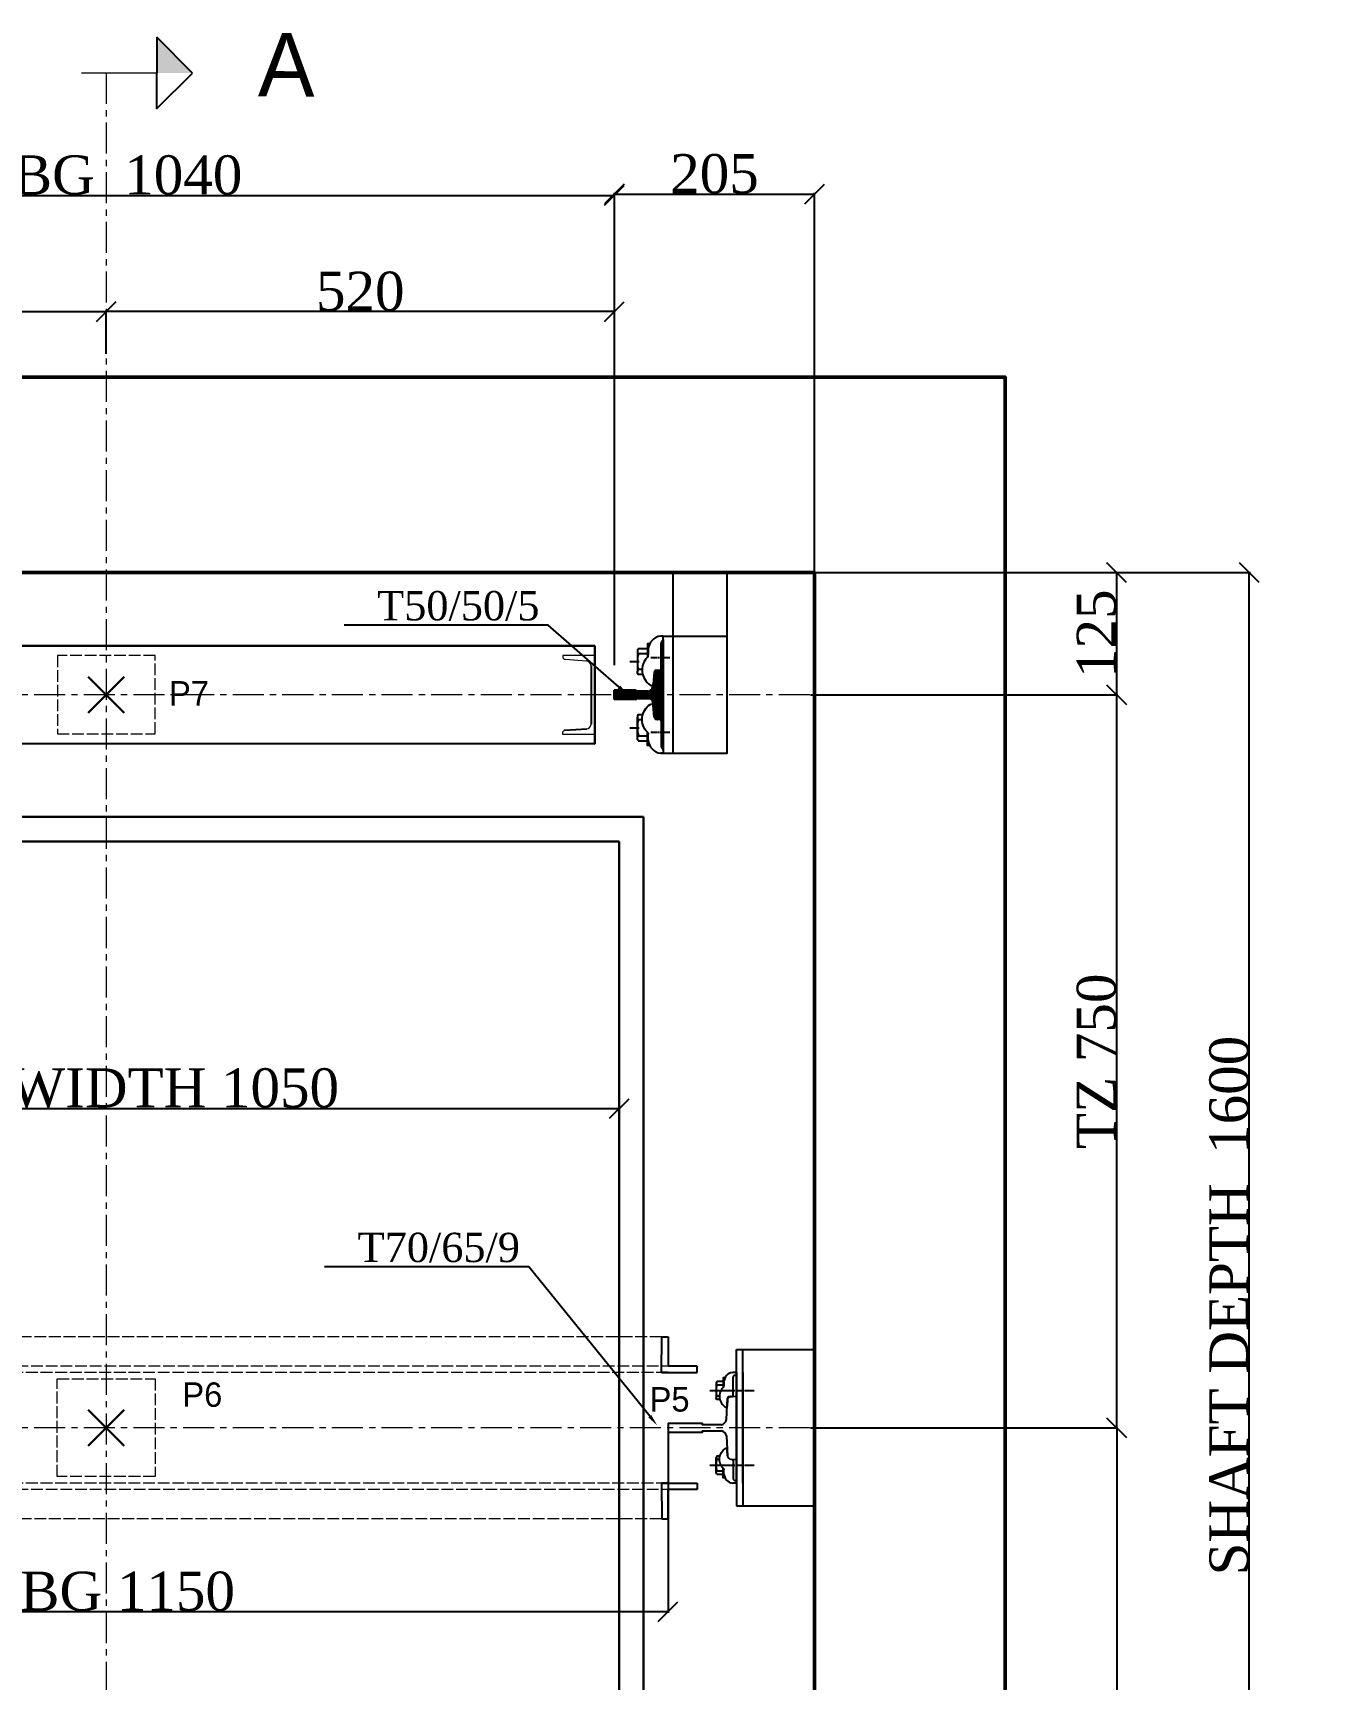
# Model space of a CAD drawing. Header units: millimetres. Extents: x 130 to 2627, y 155 to 3151.
# Drawn here: x 1310 to 2627, y 1466 to 3151 of the extents above; entities that cross this region are included whole.
import ezdxf
from ezdxf import colors
from ezdxf.entities.mleader import LeaderData, LeaderLine
from ezdxf.math import Vec2, Vec3

# ---------------------------------------------------------------- set-up
doc = ezdxf.new("R2010")
doc.units = ezdxf.units.MM
for name, pattern in [('ACAD_ISO02W100', [15, 12, -3]), ('ACAD_ISO10W100', [18, 12, -3, 0, -3]), ('CENTER', [50.8, 31.75, -6.35, 6.35, -6.35]), ('CENTER2', [28.575, 19.05, -3.175, 3.175, -3.175])]:
    doc.linetypes.add(name, pattern=pattern)
for name, color, linetype in [('7', 6, 'ACAD_ISO10W100'), ('PDF_0', 7, 'Continuous'), ('PDF_gide rail', 7, 'Continuous')]:
    doc.layers.add(name, color=color, linetype=linetype)
for name, color, linetype, lineweight in [('Car', 3, 'Continuous', 18), ('CL', 2, 'CENTER', 0), ('DL', 8, 'ACAD_ISO02W100', 0), ('step&guides', 3, 'Continuous', 30), ('Wall', 1, 'Continuous', 50)]:
    doc.layers.add(name, color=color, linetype=linetype, lineweight=lineweight)
doc.styles.add('nassar2', font='cent.shx', dxfattribs={"height": 60})
doc.styles.add('top', font='cent.shx', dxfattribs={"height": 40})
doc.dimstyles.new('top', dxfattribs={"dimtxt": 35, "dimasz": 20, "dimexe": 1.25, "dimexo": 0.625, "dimtad": 1, "dimtxsty": 'top', "dimblk": 'OBLIQUE', "dimcen": 2.5, "dimadec": 0, "dimazin": 0, "dimtfac": 1, "dimtmove": 0, "dimatfit": 3, "dimldrblk": 'OBLIQUE', "dimfxl": 1, "dimarcsym": 0})
pattern_1 = [(45, (18899.27063, -6897.71146), (-0.08838834765, 0.08838834765), [])]

# ---------------------------------------------------------------- blocks, each defined once
blk = doc.blocks.new('_Oblique')
at = {"color": 0, "linetype": 'ByBlock', "lineweight": -2}
blk.add_line((-0.5, -0.5), (0.5, 0.5), dxfattribs=at)
blk = doc.blocks.new('*D35')
at = {"color": 0, "lineweight": -2, "transparency": 16777216}
for p, q in [((864.9, 2599.2), (864.9, 2866.8)), ((864.9, 2865.6), (1384.9, 2865.6)), ((1384.9, 2831.2), (1384.9, 2866.8))]:
    blk.add_line(p, q, dxfattribs=at)
at = {"layer": 'Defpoints', "color": 0, "transparency": 16777216}
for p in [(1384.9, 2865.6), (1384.9, 2830.5), (864.9, 2598.6)]:
    blk.add_point(p, dxfattribs=at)
at = {"color": 0, "lineweight": -2, "transparency": 16777216, "xscale": 20, "yscale": 20, "zscale": 20, "rotation": 180}
blk.add_blockref('_Oblique', (864.9, 2865.6), dxfattribs=at)
at = {"color": 0, "lineweight": -2, "transparency": 16777216, "xscale": 20, "yscale": 20, "zscale": 20}
blk.add_blockref('_Oblique', (1384.9, 2865.6), dxfattribs=at)
at = {"color": 0, "transparency": 16777216, "insert": (1124.9, 2886.2), "char_height": 40, "attachment_point": 5, "style": 'top'}
blk.add_mtext('520', dxfattribs=at)
blk = doc.blocks.new('*D36')
at = {"color": 0, "lineweight": -2, "transparency": 16777216}
for p, q in [((1384.9, 2822.4), (1384.9, 2866.8)), ((1904.9, 2865.6), (1384.9, 2865.6)), ((1904.9, 2599.2), (1904.9, 2866.8))]:
    blk.add_line(p, q, dxfattribs=at)
at = {"layer": 'Defpoints', "color": 0, "transparency": 16777216}
for p in [(1384.9, 2865.6), (1384.9, 2821.7), (1904.9, 2598.6)]:
    blk.add_point(p, dxfattribs=at)
at = {"color": 0, "lineweight": -2, "transparency": 16777216, "xscale": 20, "yscale": 20, "zscale": 20, "rotation": 180}
blk.add_blockref('_Oblique', (1384.9, 2865.6), dxfattribs=at)
at = {"color": 0, "lineweight": -2, "transparency": 16777216, "xscale": 20, "yscale": 20, "zscale": 20}
blk.add_blockref('_Oblique', (1904.9, 2865.6), dxfattribs=at)
at = {"color": 0, "transparency": 16777216, "insert": (1644.9, 2886.2), "char_height": 40, "attachment_point": 5, "style": 'top'}
blk.add_mtext('520', dxfattribs=at)
blk = doc.blocks.new('*D37')
at = {"color": 0, "lineweight": -2, "transparency": 16777216}
for p, q in [((864.9, 2504), (864.9, 2985.9)), ((864.9, 2984.6), (1904.9, 2984.6)), ((1904.9, 2504), (1904.9, 2985.9))]:
    blk.add_line(p, q, dxfattribs=at)
at = {"layer": 'Defpoints', "color": 0, "transparency": 16777216}
for p in [(1904.9, 2984.6), (864.9, 2503.4), (1904.9, 2503.4)]:
    blk.add_point(p, dxfattribs=at)
at = {"color": 0, "lineweight": -2, "transparency": 16777216, "xscale": 20, "yscale": 20, "zscale": 20, "rotation": 180}
blk.add_blockref('_Oblique', (864.9, 2984.6), dxfattribs=at)
at = {"color": 0, "lineweight": -2, "transparency": 16777216, "xscale": 20, "yscale": 20, "zscale": 20}
blk.add_blockref('_Oblique', (1904.9, 2984.6), dxfattribs=at)
at = {"color": 0, "transparency": 16777216, "insert": (1384.9, 3005.2), "char_height": 40, "attachment_point": 5, "style": 'top'}
blk.add_mtext('DBG  1040', dxfattribs=at)
blk = doc.blocks.new('*D39')
at = {"color": 0, "lineweight": -2, "transparency": 16777216}
for p, q in [((1904.9, 2504), (1904.9, 2987.1)), ((1904.9, 2985.9), (2109.9, 2985.9)), ((2109.9, 2474.2), (2109.9, 2987.1))]:
    blk.add_line(p, q, dxfattribs=at)
at = {"layer": 'Defpoints', "color": 0, "transparency": 16777216}
for p in [(2109.9, 2985.9), (1904.9, 2503.4), (2109.9, 2473.6)]:
    blk.add_point(p, dxfattribs=at)
at = {"color": 0, "lineweight": -2, "transparency": 16777216, "xscale": 20, "yscale": 20, "zscale": 20, "rotation": 180}
blk.add_blockref('_Oblique', (1904.9, 2985.9), dxfattribs=at)
at = {"color": 0, "lineweight": -2, "transparency": 16777216, "xscale": 20, "yscale": 20, "zscale": 20}
blk.add_blockref('_Oblique', (2109.9, 2985.9), dxfattribs=at)
at = {"color": 0, "transparency": 16777216, "insert": (2007.4, 3006.5), "char_height": 40, "attachment_point": 5, "style": 'top'}
blk.add_mtext('205', dxfattribs=at)
blk = doc.blocks.new('*D47')
at = {"color": 0, "lineweight": -2, "transparency": 16777216}
for p, q in [((2341.7, 2598.6), (2420.2, 2598.6)), ((2419, 2473.6), (2419, 2598.6)), ((2105.5, 2473.6), (2420.2, 2473.6))]:
    blk.add_line(p, q, dxfattribs=at)
at = {"layer": 'Defpoints', "color": 0, "transparency": 16777216}
for p in [(2341, 2598.6), (2419, 2598.6), (2104.9, 2473.6)]:
    blk.add_point(p, dxfattribs=at)
at = {"color": 0, "lineweight": -2, "transparency": 16777216, "xscale": 20, "yscale": 20, "zscale": 20}
for p, rotation in [((2419, 2598.6), 90), ((2419, 2473.6), 270)]:
    blk.add_blockref('_Oblique', p, dxfattribs=dict(at, rotation=rotation))
at = {"color": 0, "transparency": 16777216, "insert": (2398.4, 2536.1), "char_height": 40, "attachment_point": 5, "rotation": 90, "style": 'top'}
blk.add_mtext('125', dxfattribs=at)
blk = doc.blocks.new('*D48')
at = {"color": 0, "lineweight": -2, "transparency": 16777216}
for p, q in [((2105.5, 1723.6), (2420.2, 1723.6)), ((2419, 1723.6), (2419, 998.6)), ((2110.5, 998.6), (2420.2, 998.6))]:
    blk.add_line(p, q, dxfattribs=at)
at = {"layer": 'Defpoints', "color": 0, "transparency": 16777216}
for p in [(2104.9, 1723.6), (2109.9, 998.6), (2419, 998.6)]:
    blk.add_point(p, dxfattribs=at)
at = {"color": 0, "lineweight": -2, "transparency": 16777216, "xscale": 20, "yscale": 20, "zscale": 20}
for p, rotation in [((2419, 1723.6), 90), ((2419, 998.6), 270)]:
    blk.add_blockref('_Oblique', p, dxfattribs=dict(at, rotation=rotation))
at = {"color": 0, "transparency": 16777216, "insert": (2398.4, 1361.1), "char_height": 40, "attachment_point": 5, "rotation": 90, "style": 'top'}
blk.add_mtext('725', dxfattribs=at)
blk = doc.blocks.new('*D49')
at = {"color": 0, "lineweight": -2, "transparency": 16777216}
for p, q in [((2110.5, 2473.6), (2420.2, 2473.6)), ((2419, 1723.6), (2419, 2473.6)), ((2105.5, 1723.6), (2420.2, 1723.6))]:
    blk.add_line(p, q, dxfattribs=at)
at = {"layer": 'Defpoints', "color": 0, "transparency": 16777216}
for p in [(2109.9, 2473.6), (2419, 2473.6), (2104.9, 1723.6)]:
    blk.add_point(p, dxfattribs=at)
at = {"color": 0, "lineweight": -2, "transparency": 16777216, "xscale": 20, "yscale": 20, "zscale": 20}
for p, rotation in [((2419, 2473.6), 90), ((2419, 1723.6), 270)]:
    blk.add_blockref('_Oblique', p, dxfattribs=dict(at, rotation=rotation))
at = {"color": 0, "transparency": 16777216, "insert": (2398.4, 2098.6), "char_height": 40, "attachment_point": 5, "rotation": 90, "style": 'top'}
blk.add_mtext('TZ 750', dxfattribs=at)
blk = doc.blocks.new('*D62')
at = {"color": 0, "lineweight": -2, "transparency": 16777216}
for p, q in [((809.9, 1718.5), (809.9, 1534.2)), ((1959.9, 1727.5), (1959.9, 1534.2)), ((809.9, 1535.5), (1959.9, 1535.5))]:
    blk.add_line(p, q, dxfattribs=at)
at = {"layer": 'Defpoints', "color": 0, "transparency": 16777216}
for p in [(809.9, 1719.1), (1959.9, 1728.1), (1959.9, 1535.5)]:
    blk.add_point(p, dxfattribs=at)
at = {"color": 0, "lineweight": -2, "transparency": 16777216, "xscale": 20, "yscale": 20, "zscale": 20, "rotation": 180}
blk.add_blockref('_Oblique', (809.9, 1535.5), dxfattribs=at)
at = {"color": 0, "lineweight": -2, "transparency": 16777216, "xscale": 20, "yscale": 20, "zscale": 20}
blk.add_blockref('_Oblique', (1959.9, 1535.5), dxfattribs=at)
at = {"color": 0, "transparency": 16777216, "insert": (1384.9, 1556.1), "char_height": 40, "attachment_point": 5, "style": 'top'}
blk.add_mtext('DBG 1150', dxfattribs=at)
blk = doc.blocks.new('*D63')
at = {"color": 0, "lineweight": -2, "transparency": 16777216}
for p, q in [((859.9, 2323), (859.9, 2049)), ((1909.9, 2323), (1909.9, 2049)), ((859.9, 2050.3), (1909.9, 2050.3))]:
    blk.add_line(p, q, dxfattribs=at)
at = {"layer": 'Defpoints', "color": 0, "transparency": 16777216}
for p in [(859.9, 2323.6), (1909.9, 2323.6), (1909.9, 2050.3)]:
    blk.add_point(p, dxfattribs=at)
at = {"color": 0, "lineweight": -2, "transparency": 16777216, "xscale": 20, "yscale": 20, "zscale": 20, "rotation": 180}
blk.add_blockref('_Oblique', (859.9, 2050.3), dxfattribs=at)
at = {"color": 0, "lineweight": -2, "transparency": 16777216, "xscale": 20, "yscale": 20, "zscale": 20}
blk.add_blockref('_Oblique', (1909.9, 2050.3), dxfattribs=at)
at = {"color": 0, "transparency": 16777216, "insert": (1384.9, 2070.9), "char_height": 40, "attachment_point": 5, "style": 'top'}
blk.add_mtext('CAR WIDTH 1050', dxfattribs=at)
blk = doc.blocks.new('*D54')
at = {"color": 0, "lineweight": -2, "transparency": 16777216}
for p, q in [((2105.5, 2598.6), (2556, 2598.6)), ((2554.7, 998.6), (2554.7, 2598.6)), ((2105.5, 998.6), (2556, 998.6))]:
    blk.add_line(p, q, dxfattribs=at)
at = {"layer": 'Defpoints', "color": 0, "transparency": 16777216}
for p in [(2104.9, 2598.6), (2554.7, 2598.6), (2104.9, 998.6)]:
    blk.add_point(p, dxfattribs=at)
at = {"color": 0, "lineweight": -2, "transparency": 16777216, "xscale": 20, "yscale": 20, "zscale": 20}
for p, rotation in [((2554.7, 2598.6), 90), ((2554.7, 998.6), 270)]:
    blk.add_blockref('_Oblique', p, dxfattribs=dict(at, rotation=rotation))
at = {"color": 0, "transparency": 16777216, "insert": (2534.1, 1848.6), "char_height": 40, "attachment_point": 5, "rotation": 90, "style": 'top'}
blk.add_mtext('SHAFT DEPTH  1600', dxfattribs=at)

msp = doc.modelspace()

# ---------------------------------------------------------------- hatches: boundary and pattern name
h = msp.add_hatch()
h.set_pattern_fill('ANSI31', color=256)
h.set_pattern_definition(pattern_1)
h.paths.add_polyline_path([(1954.853, 2498.702), (1949.554, 2498.702, 0.26508525), (1946.053, 2496.018), (1944.239, 2481.569, -0.36605419), (1939.661, 2477.334), (1927.081, 2477.334), (1927.081, 2478.234), (1904.853, 2478.234), (1904.853, 2473.702), (1954.853, 2473.702)])
h = msp.add_hatch()
h.set_pattern_fill('ANSI31', color=256)
h.set_pattern_definition(pattern_1)
edge = h.paths.add_edge_path()
edge.add_line((1954.853, 2448.23), (1949.554, 2448.23))
edge.add_arc((1950.158, 2452.643), 4.453, 202.826875, 262.21404, ccw=False)
edge.add_line((1946.053, 2450.915), (1944.239, 2465.363))
edge.add_arc((1939.445, 2464.773), 4.83, 7.012299, 87.433754)
edge.add_line((1939.661, 2469.599), (1927.081, 2469.599))
edge.add_line((1927.081, 2469.599), (1927.081, 2468.698))
edge.add_line((1927.081, 2468.698), (1904.853, 2468.698))
edge.add_line((1904.853, 2468.698), (1904.853, 2473.702))
edge.add_line((1904.853, 2473.702), (1954.853, 2473.702))
edge.add_line((1954.853, 2473.702), (1954.853, 2448.23))
at = {"layer": 'Car', "lineweight": 25, "ltscale": 4, "transparency": 16777216}
h = msp.add_hatch(color=256, dxfattribs=at)
h.dxf.hatch_style = 1
h.paths.add_polyline_path([(1436.521, 3109.839), (1436.622, 3146.59), (1473.051, 3109.738)])

# ---------------------------------------------------------------- linework, layer by layer
for p, q in [((664.853, 2598.584), (2104.853, 2598.584)), ((1954.853, 2498.466), (1954.853, 2533.518)), ((1954.853, 2533.518), (2020.265, 2533.518)), ((1881.077, 2503.302), (1881.077, 2443.356)), ((1949.554, 2498.702), (1954.853, 2498.702)), ((1954.853, 2498.466), (1954.853, 2448.466)), ((1904.853, 2478.352), (1904.853, 2469.052)), ((1927.081, 2478.352), (1904.853, 2478.352)), ((1904.853, 2478.352), (1904.853, 2469.052)), ((1904.853, 2469.052), (1904.853, 2478.352)), ((1904.853, 2478.234), (1904.853, 2468.934)), ((1927.081, 2478.234), (1904.853, 2478.234)), ((1904.853, 2478.234), (1904.853, 2468.934)), ((1927.081, 2477.334), (1927.081, 2478.352)), ((1939.661, 2477.334), (1927.081, 2477.334)), ((1927.081, 2469.052), (1904.853, 2469.052)), ((1927.081, 2468.934), (1904.853, 2468.934)), ((1927.081, 2470.071), (1927.081, 2469.052)), ((1939.661, 2469.982), (1927.081, 2469.982)), ((1949.554, 2448.702), (1954.718, 2448.702)), ((1949.554, 2448.702), (1954.853, 2448.702)), ((1954.853, 2448.466), (1954.853, 2413.886)), ((1952.352, 2413.886), (2020.265, 2413.886)), ((2029.853, 1803.584), (2109.853, 1803.584)), ((2029.853, 1756.084), (2029.853, 1691.084)), ((1959.853, 1728.084), (1959.853, 1719.084)), ((2029.853, 1643.584), (2109.853, 1643.584))]:
    msp.add_line(p, q)
at = {"ltscale": 5, "transparency": 33554666}
for p, q in [((1953.279, 1780.138), (1953.335, 1816.659)), ((1953.335, 1816.659), (1959.909, 1816.649)), ((1959.909, 1816.649), (1959.863, 1786.702)), ((1989.81, 1786.656), (1959.863, 1786.702)), ((1989.8, 1780.082), (1989.81, 1786.656)), ((1959.853, 1780.128), (1953.279, 1780.138)), ((1953.279, 1780.138), (1989.8, 1780.082)), ((1953.279, 1667.03), (1989.8, 1667.086)), ((1959.853, 1667.04), (1953.279, 1667.03)), ((1953.279, 1667.03), (1953.335, 1630.51)), ((1989.81, 1660.513), (1959.863, 1660.467)), ((1959.909, 1630.52), (1959.863, 1660.467)), ((1989.8, 1667.086), (1989.81, 1660.513)), ((1953.335, 1630.51), (1959.909, 1630.52))]:
    msp.add_line(p, q, dxfattribs=at)
msp.add_lwpolyline([(1964.853, 2413.886), (2020.265, 2413.886), (2020.265, 2598.584), (1964.853, 2598.584)], close=True)
at = {"layer": 'Car', "lineweight": 25, "ltscale": 4, "transparency": 33554666}
for p, q in [((1436.622, 3146.59, -114), (1436.42, 3073.088, -114)), ((1473.051, 3109.738, -114), (1436.622, 3146.59, -114)), ((1436.42, 3073.088, -114), (1473.167, 3109.612, -114))]:
    msp.add_line(p, q, dxfattribs=at)
at = {"layer": 'Car', "ltscale": 4, "transparency": 33554666}
msp.add_line((1359.733, 3109.839, -114), (1436.521, 3109.839, -114), dxfattribs=at)
at = {"layer": 'Car', "linetype": 'CENTER2', "lineweight": 30, "ltscale": 4, "transparency": 33554666}
for p, q in [((1366.356, 2455.088), (1403.349, 2492.081)), ((1403.349, 2455.088), (1366.356, 2492.081)), ((1403.349, 1705.088), (1366.356, 1742.081)), ((1366.356, 1705.088), (1403.349, 1742.081))]:
    msp.add_line(p, q, dxfattribs=at)
at = {"layer": 'CL'}
for p, q in [((1384.853, 3109.839, -110.467), (1384.853, 326.281)), ((2104.853, 2473.584), (664.853, 2473.584)), ((2104.853, 1723.584), (664.853, 1723.584))]:
    msp.add_line(p, q, dxfattribs=at)
at = {"layer": 'DL'}
for p, q in [((1953.335, 1816.659), (809.797, 1816.395)), ((1980.027, 1786.671), (779.896, 1786.341)), ((1989.8, 1780.138), (779.906, 1780.082)), ((1989.8, 1667.03), (779.905, 1666.754)), ((1980.027, 1660.498), (809.843, 1660.284)), ((1953.335, 1630.51), (814.322, 1630.254))]:
    msp.add_line(p, q, dxfattribs=at)
for points in [[(1334.99, 2433.683), (1434.99, 2433.683), (1434.99, 2513.683), (1334.99, 2513.683)], [(1434.853, 1673.584), (1334.853, 1673.584), (1334.853, 1773.584), (1434.853, 1773.584)]]:
    msp.add_lwpolyline(points, close=True, dxfattribs=at)
at = {"layer": 'PDF_0', "lineweight": 25}
for points in [[(1954.853, 2533.518), (1952.352, 2533.518)], [(1952.84, 2500.811), (1952.84, 2526.684)], [(1954.853, 2530.054), (1954.853, 2416.878)], [(1954.853, 2416.878), (1954.853, 2530.054)], [(1954.853, 2530.054), (1954.853, 2416.878)], [(1928.452, 2518.185), (1928.452, 2496.705)], [(1929.407, 2520.826), (1938.683, 2520.826)], [(1939.659, 2520.338), (1939.659, 2514.48)], [(1942.322, 2511.713), (1948.963, 2511.713)], [(1949.589, 2511.713), (1950.628, 2511.713)], [(1951.524, 2511.713), (1961.538, 2511.713)], [(1920.62, 2507.645), (1928.431, 2507.645)], [(1920.62, 2507.645), (1928.431, 2507.645)], [(1929.407, 2507.645), (1930.384, 2507.645)], [(1933.313, 2499.346), (1929.407, 2499.346)], [(1945.517, 2496.417), (1944.541, 2484.701)], [(1947.47, 2498.858), (1949.423, 2498.858), (1952.039, 2498.947)], [(1945.517, 2450.988), (1944.541, 2462.704)], [(1928.452, 2429.22), (1928.452, 2450.699)], [(1933.313, 2448.058), (1929.407, 2448.058)], [(1947.47, 2448.547), (1949.423, 2448.547), (1952.039, 2448.458)], [(1952.84, 2446.594), (1952.84, 2420.721)], [(1854.172, 2437.22), (1876.829, 2438.636)], [(1920.62, 2439.76), (1928.431, 2439.76)], [(1920.62, 2439.76), (1928.431, 2439.76)], [(1929.407, 2439.76), (1930.384, 2439.76)], [(1929.407, 2426.579), (1938.683, 2426.579)], [(1939.659, 2427.067), (1939.659, 2432.925)], [(1942.322, 2435.221), (1948.963, 2435.221)], [(1949.589, 2435.221), (1950.628, 2435.221)], [(1951.524, 2435.221), (1961.538, 2435.221)], [(1954.853, 2413.886), (1952.352, 2413.886)], [(2029.853, 1666.996), (2029.853, 1803.584)], [(2036.345, 1666.996), (2036.345, 1803.584)], [(2009.103, 1769.302), (2009.103, 1754.075)], [(2009.781, 1771.174), (2016.356, 1771.174)], [(2017.048, 1770.828), (2017.048, 1766.675)], [(2029.853, 1780.172), (2026.046, 1780.172)], [(2026.392, 1756.985), (2026.392, 1775.327)], [(2027.084, 1780.172), (2027.084, 1780.172)], [(2028.469, 1777.404), (2029.853, 1777.404)], [(2029.853, 1780.172), (2029.853, 1666.996)], [(2029.853, 1780.172), (2029.853, 1643.584)], [(2036.345, 1780.172), (2036.345, 1666.996)], [(2036.345, 1666.996), (2036.345, 1780.172)], [(2036.345, 1780.172), (2036.345, 1666.996)], [(2036.345, 1780.172), (2036.345, 1643.584)], [(2002.513, 1761.83), (2009.435, 1761.83)], [(2009.781, 1761.83), (2010.819, 1761.83)], [(2012.549, 1755.947), (2009.781, 1755.947)], [(2011.165, 1761.83), (2018.086, 1761.83)], [(2018.432, 1761.83), (2019.471, 1761.83)], [(2019.817, 1761.83), (2026.738, 1761.83)], [(2020.743, 1752.758), (2020.373, 1745.572)], [(2022.585, 1755.601), (2023.97, 1755.601), (2025.816, 1755.76)], [(2027.43, 1761.83), (2028.123, 1761.83)], [(2028.815, 1761.83), (2035.456, 1761.83)], [(2036.082, 1761.83), (2037.121, 1761.83)], [(2038.017, 1761.83), (2048.031, 1761.83)], [(2020.509, 1745.565), (2020.509, 1745.565)], [(2020.743, 1694.41), (2020.373, 1701.597)], [(2020.509, 1701.604), (2020.509, 1701.604)], [(2002.513, 1685.338), (2009.435, 1685.338)], [(2009.103, 1677.866), (2009.103, 1693.094)], [(2012.549, 1691.222), (2009.781, 1691.222)], [(2009.781, 1685.338), (2010.819, 1685.338)], [(2011.165, 1685.338), (2018.086, 1685.338)], [(2018.432, 1685.338), (2019.471, 1685.338)], [(2019.817, 1685.338), (2026.738, 1685.338)], [(2026.392, 1690.183), (2026.392, 1671.841)], [(2027.43, 1685.338), (2028.123, 1685.338)], [(2028.815, 1685.338), (2035.456, 1685.338)], [(2036.082, 1685.338), (2037.121, 1685.338)], [(2038.017, 1685.338), (2048.031, 1685.338)], [(2009.781, 1675.994), (2016.356, 1675.994)], [(2017.048, 1676.34), (2017.048, 1680.493)], [(2028.469, 1669.765), (2029.853, 1669.765)], [(2029.853, 1666.996), (2026.046, 1666.996)], [(2027.084, 1666.996), (2027.084, 1666.996)]]:
    msp.add_lwpolyline(points, dxfattribs=at)
at = {"layer": 'PDF_0', "lineweight": 13}
msp.add_lwpolyline([(1854.172, 2437.22), (1853.7, 2437.22), (1853.228, 2436.748), (1852.756, 2436.276), (1852.284, 2435.804), (1851.812, 2435.332), (1851.812, 2434.86), (1851.812, 2433.444), (1884.853, 2433.444), (1884.853, 2513.686), (1852.284, 2513.686), (1852.284, 2512.27), (1852.284, 2511.798), (1852.284, 2511.326), (1852.756, 2510.854), (1852.756, 2510.382), (1853.228, 2510.382), (1853.7, 2509.91), (1854.172, 2509.91), (1854.644, 2509.91), (1876.357, 2508.494)], dxfattribs=at)
at = {"layer": 'PDF_0', "lineweight": 25}
for points in [[(1929.404, 2520.427, 0.42555746), (1929.407, 2515.944), (1938.683, 2515.944)], [(1938.671, 2512.043, 0.4769017), (1941.636, 2483.591, 0.14500939), (1942.832, 2483.236)], [(1940.635, 2525.708), (1938.683, 2525.708), (1938.683, 2512.039, 0.19879356), (1939.659, 2514.235)], [(1933.801, 2494.464), (1929.407, 2494.464, -0.42555746), (1929.404, 2498.948)], [(1938.671, 2435.362, -0.4769017), (1941.636, 2463.814, -0.14500939), (1942.832, 2464.168)], [(1933.801, 2452.94), (1929.407, 2452.94, 0.42555746), (1929.404, 2448.457)], [(1929.404, 2426.977, -0.42555746), (1929.407, 2431.461), (1938.683, 2431.461)], [(1940.635, 2421.697), (1938.683, 2421.697), (1938.683, 2435.366, -0.19879356), (1939.659, 2433.169)], [(2009.778, 1770.892, 0.42555746), (2009.781, 1767.713), (2016.356, 1767.713)], [(2017.74, 1774.635), (2016.356, 1774.635), (2016.356, 1764.945, 0.19879356), (2017.048, 1766.502)], [(2012.895, 1752.486), (2009.781, 1752.486, -0.42555746), (2009.778, 1755.664)], [(2016.348, 1764.948, 0.4769017), (2018.45, 1744.778, 0.14500939), (2019.298, 1744.526)], [(2016.348, 1682.221, -0.4769017), (2018.45, 1702.391, -0.14500939), (2019.298, 1702.642)], [(2012.895, 1694.682), (2009.781, 1694.682, 0.42555746), (2009.778, 1691.504)], [(2009.778, 1676.277, -0.42555746), (2009.781, 1679.455), (2016.356, 1679.455)], [(2017.74, 1672.534), (2016.356, 1672.534), (2016.356, 1682.224, -0.19879356), (2017.048, 1680.666)]]:
    msp.add_lwpolyline(points, format="xyb", dxfattribs=at)
for centre, radius, start, end in [((1953.502, 2519.718), 13.848, 94.764301, 178.447705), ((1955.899, 2526.554), 3.062, 109.97479, 177.565369), ((1961.87, 2507.401), 33.439, 165.750386, 194.249614), ((1948.61, 2495.944), 3.129, 111.372873, 171.307511), ((1950.709, 2500.623), 2.139, 308.432243, 5.040786), ((1943.27, 2484.455), 1.295, 250.254053, 10.952428), ((1961.87, 2440.004), 33.439, 165.750386, 194.249614), ((1948.61, 2451.46), 3.129, 188.692489, 248.627127), ((1950.709, 2446.782), 2.139, 354.959214, 51.567757), ((1953.502, 2427.686), 13.848, 181.552295, 265.235699), ((1955.899, 2420.851), 3.062, 182.434631, 250.02521), ((2026.862, 1770.389), 9.817, 94.764301, 178.447705), ((2028.561, 1775.235), 2.171, 92.434631, 177.565369), ((2032.794, 1761.657), 23.705, 165.750386, 194.249614), ((2023.105, 1753.152), 2.503, 101.990352, 160.702621), ((2025.189, 1756.803), 1.217, 301.035537, 8.62894), ((2019.257, 1745.645), 1.119, 272.099382, 356.25679), ((2019.257, 1701.524), 1.119, 3.74321, 87.900618), ((2032.794, 1685.511), 23.705, 165.750386, 194.249614), ((2025.189, 1690.366), 1.217, 351.37106, 58.964463), ((2026.862, 1676.779), 9.817, 181.552295, 265.235699), ((2028.561, 1671.934), 2.171, 182.434631, 267.565369)]:
    msp.add_arc(centre, radius, start, end, dxfattribs=at)
at = {"layer": 'PDF_0', "lineweight": 13}
for centre, radius, start, end in [((1875.035, 2502.551), 6.088, 7.084044, 77.463334), ((1876.033, 2443.649), 5.052, 273.361842, 356.68247)]:
    msp.add_arc(centre, radius, start, end, dxfattribs=at)
at = {"layer": 'PDF_gide rail', "lineweight": 25}
for points in [[(1946.053, 2496.018), (1944.267, 2481.497)], [(1946.053, 2451.387), (1944.267, 2465.908)], [(1946.053, 2451.387), (1944.267, 2465.908)], [(2019.674, 1731.972), (2020.743, 1753.98)], [(2023.959, 1691.558), (2029.853, 1691.084), (2029.853, 1756.084), (2029.853, 1756.084)], [(2023.959, 1755.611), (2029.853, 1756.084), (2029.853, 1691.084), (2029.853, 1691.084)], [(2014.277, 1726.584), (1995.124, 1726.584), (1995.124, 1728.084), (1959.853, 1728.084), (1959.853, 1719.084), (1995.124, 1719.084), (1995.124, 1720.584), (2014.277, 1720.584)], [(2019.674, 1715.196), (2020.743, 1694.41)]]:
    msp.add_lwpolyline(points, dxfattribs=at)
for centre, radius, start, end in [((1950.158, 2494.29), 4.453, 97.78596, 157.173125), ((1939.445, 2482.159), 4.83, 272.566246, 353.433042), ((1939.767, 2465.47), 4.514, 4.441437, 91.341102), ((1950.158, 2453.115), 4.453, 202.826875, 262.21404), ((1950.158, 2453.115), 4.453, 202.826875, 262.21404), ((2024.636, 1751.608), 4.059, 99.590679, 163.538462), ((2012.273, 1733.989), 7.671, 285.142512, 344.7569), ((2012.273, 1713.179), 7.671, 15.2431, 74.857488), ((2024.636, 1695.56), 4.059, 196.461538, 260.409321), ((2024.636, 1695.56), 4.059, 196.461538, 260.409321)]:
    msp.add_arc(centre, radius, start, end, dxfattribs=at)
at = {"layer": 'step&guides'}
for p, q in [((834.853, 2348.584), (1934.853, 2348.584)), ((1934.853, 2348.584), (1934.853, 1098.584)), ((859.853, 2323.584), (1909.853, 2323.584)), ((1909.853, 2323.584), (1909.853, 1123.584))]:
    msp.add_line(p, q, dxfattribs=at)
msp.add_lwpolyline([(884.853, 2423.584), (1884.853, 2423.565), (1884.853, 2523.565), (884.853, 2523.584)], close=True, dxfattribs=at)
at = {"layer": 'Wall'}
for points in [[(1969.853, 798.584), (2304.853, 798.584), (2304.853, 2798.584), (464.853, 2798.584), (464.853, 798.584), (799.853, 798.584)], [(799.853, 998.584), (659.853, 998.584), (659.853, 2598.584), (2109.853, 2598.584), (2109.853, 998.584), (1969.853, 998.584)]]:
    msp.add_lwpolyline(points, dxfattribs=at)

# ---------------------------------------------------------------- texts
at = {"ltscale": 4, "transparency": 33554666, "insert": (1598.343, 3150.635, -114), "char_height": 65, "attachment_point": 3, "rotation": 359.727953}
msp.add_mtext_dynamic_manual_height_columns('A', width=315.98199, gutter_width=125, heights=[0], dxfattribs=at)
at = {"linetype": 'ACAD_ISO02W100', "ltscale": 4, "transparency": 33554666, "char_height": 25}
for s, insert, attachment_point in [('P7', (1449.152, 2487.561), 1), ('P6', (1462.813, 1770.056), 1), ('P5', (1981.878, 1765.177), 3)]:
    msp.add_mtext_dynamic_manual_height_columns(s, width=377.71746, gutter_width=125, heights=[0], dxfattribs=dict(at, insert=insert, attachment_point=attachment_point))
at = {"layer": '7', "ltscale": 4, "char_height": 30, "attachment_point": 3}
for s, insert in [('{\\Fcent|c0;T50/50/5}', (1828.33, 2579.702)), ('{\\Fcent|c0;T70/65/9}', (1808.33, 1923.149))]:
    msp.add_mtext_dynamic_manual_height_columns(s, width=812.66208, gutter_width=175, heights=[0], dxfattribs=dict(at, insert=insert))

# ---------------------------------------------------------------- dimensions: what is measured, and where the dimension line sits
for base, p1, p2, text, picture, middle in [((1904.853, 2984.601), (864.853, 2503.352), (1904.853, 2503.352), 'DBG  <>', '*D37', (1384.853, 2984.601)), ((1909.853, 2050.257), (859.853, 2323.584), (1909.853, 2323.584), 'CAR WIDTH <>', '*D63', (1384.853, 2050.257)), ((1959.853, 1535.462), (809.853, 1719.084), (1959.853, 1728.084), 'DBG <>', '*D62', (1384.853, 1535.462))]:
    dim = msp.add_linear_dim(base=base, p1=p1, p2=p2, text=text, dimstyle='top')
    dim.commit()
    dim.dimension.update_dxf_attribs({"geometry": picture, "text_midpoint": middle, "dimtype": 160})
for base, p1, p2, angle, picture, middle in [((2109.853, 2985.851), (1904.853, 2503.352), (2109.853, 2473.584), 180, '*D39', (2007.353, 2985.851)), ((1384.853, 2865.568), (1904.853, 2598.584), (1384.853, 2821.734), 180, '*D36', (1644.853, 2865.568)), ((2418.99, 2598.584), (2104.853, 2473.584), (2341.033, 2598.584), 90, '*D47', (2418.99, 2536.084)), ((2418.99, 998.584), (2104.853, 1723.584), (2109.853, 998.584), 90, '*D48', (2418.99, 1361.084))]:
    dim = msp.add_linear_dim(base=base, p1=p1, p2=p2, angle=angle, dimstyle='top')
    dim.commit()
    dim.dimension.update_dxf_attribs({"geometry": picture, "text_midpoint": middle, "dimtype": 160})
dim = msp.add_linear_dim(base=(1384.853, 2865.568), p1=(864.853, 2598.584), p2=(1384.853, 2830.532), dimstyle='top')
dim.commit()
dim.dimension.update_dxf_attribs({"geometry": '*D35', "text_midpoint": (1124.853, 2865.568), "dimtype": 160})
for base, p1, p2, text, picture, middle in [((2554.712, 2598.584), (2104.853, 998.584), (2104.853, 2598.584), 'SHAFT DEPTH  <>', '*D54', (2554.712, 1848.584)), ((2418.99, 2473.584), (2104.853, 1723.584), (2109.853, 2473.584), 'TZ <>', '*D49', (2418.99, 2098.584))]:
    dim = msp.add_linear_dim(base=base, p1=p1, p2=p2, angle=90, text=text, dimstyle='top')
    dim.commit()
    dim.dimension.update_dxf_attribs({"geometry": picture, "text_midpoint": middle, "dimtype": 160})

# ---------------------------------------------------------------- leaders
ml = msp.add_multileader_mtext('Standard')
ml.set_content('', color=256, style='nassar2')
ml.set_leader_properties()
ml.build(insert=Vec2(0, 0))
ml.multileader.update_dxf_attribs({"text_left_attachment_type": 6, "text_right_attachment_type": 6, "arrow_head_size": 12})
ctx = ml.context
ctx.base_point, ctx.char_height, ctx.arrow_head_size, ctx.landing_gap_size, ctx.plane_origin = Vec3(1628.26, 2544.938), 60, 12, 0.09, Vec3(1939.407, 2663.598)
ctx.left_attachment, ctx.right_attachment, ctx.text_align_type = 6, 6, 2
notes = []
notes.append((ctx, [(0, (1, 1, 0), (1837.311, 2544.938), (-1, 0), 208.871, [(0, [(1918.724, 2473.584)], 0, [])])]))
ctx.mtext.insert, ctx.mtext.alignment, ctx.mtext.flow_direction = Vec3(1628.35, 2604.938), 3, 5
ml = msp.add_multileader_mtext('Standard')
ml.set_content('', color=256, style='nassar2')
ml.set_leader_properties()
ml.build(insert=Vec2(0, 0))
ml.multileader.update_dxf_attribs({"text_left_attachment_type": 6, "text_right_attachment_type": 6, "arrow_head_size": 12})
ctx = ml.context
ctx.base_point, ctx.char_height, ctx.arrow_head_size, ctx.landing_gap_size, ctx.plane_origin = Vec3(1608.26, 1888.385), 60, 12, 0.09, Vec3(1989.407, 1916.174)
ctx.left_attachment, ctx.right_attachment, ctx.text_align_type = 6, 6, 2
notes.append((ctx, [(0, (1, 1, 0), (1817.311, 1888.385), (-1, 0), 208.871, [(0, [(1948.724, 1726.16)], 0, [])])]))
ctx.mtext.insert, ctx.mtext.alignment, ctx.mtext.flow_direction = Vec3(1608.35, 1948.385), 3, 5
for ctx, leaders in notes:
    for number, flags, end, landing, length, lines in leaders:
        leader = LeaderData()
        leader.index, (leader.has_last_leader_line, leader.has_dogleg_vector, leader.attachment_direction) = number, flags
        leader.last_leader_point, leader.dogleg_vector, leader.dogleg_length = Vec3(end), Vec3(landing), length
        for number, points, colour, breaks in lines:
            line = LeaderLine()
            line.index, line.vertices, line.color, line.breaks = number, Vec3.list(points), colors.encode_raw_color(colour), breaks
            leader.lines.append(line)
        ctx.leaders.append(leader)

doc.saveas('drawing.dxf')
